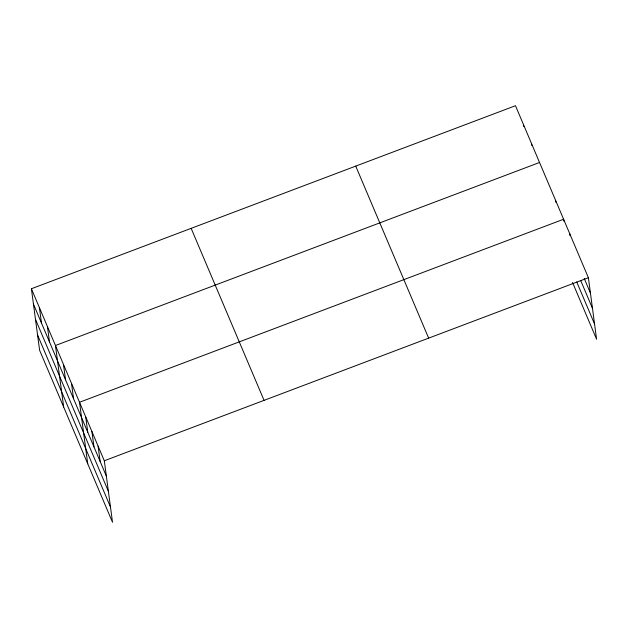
<?xml version="1.0" encoding="UTF-8"?>
<svg xmlns="http://www.w3.org/2000/svg" width="628" height="628" viewBox="0 0 628 628"><rect width="100%" height="100%" fill="white"/><g stroke="black" fill="none" stroke-linecap="round" stroke-linejoin="round"><path stroke-width="0.94" d="M31.4 288.747L104.311 460.764L112.522 522.292L39.611 350.267L31.4 288.747L515.478 105.708L588.389 277.733L596.6 339.253L572.54 282.49M539.538 162.479L55.46 345.51L63.671 407.03M104.311 460.764L588.389 277.733M584.244 278.471L590.438 293.095M580.806 280.802L592.471 308.324M576.7 281.878L594.567 324.024M355.731 166.114L428.649 338.131M191.148 228.341L264.058 400.366M33.449 304.101L106.36 476.126M35.482 319.338L108.393 491.355M37.578 335.03L110.489 507.055M569.8 233.867L570.051 235.79M563.858 221.166L563.599 219.243L79.52 402.273L87.732 463.802M555.576 200.324L555.835 202.24M531.516 143.553L531.775 145.476M523.501 124.634L523.752 126.558M98.117 446.139L100.166 461.502M91.916 431.522L93.965 446.877M85.722 416.898L87.771 432.26M71.506 383.355L73.555 398.709M63.483 364.428L65.532 379.791M47.438 326.591L49.494 341.946M39.423 307.665L41.472 323.028"/></g></svg>
